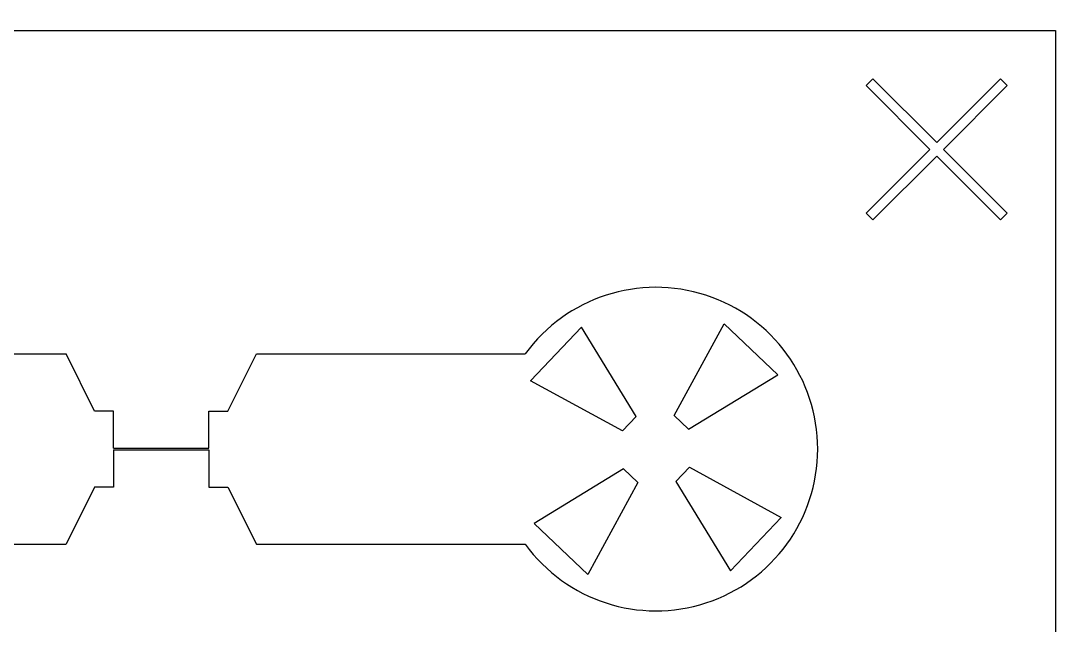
# Model space of a CAD drawing. Header units: inches. Extents: x -271009 to 5700, y -37000 to 38138.
# Drawn here: x -130570 to -125000, y -11850 to -8627 of the extents above; entities that cross this region are included whole.
import ezdxf

# ---------------------------------------------------------------- set-up
doc = ezdxf.new("R2010")
doc.units = ezdxf.units.IN
doc.header["$MEASUREMENT"] = 0

msp = doc.modelspace()

# ---------------------------------------------------------------- linework, layer by layer
for p, q in [((-126026, -8935.8), (-126061.9, -8971.7)), ((-125685.1, -9276.7), (-126026, -8935.8)), ((-125344.2, -8935.8), (-125685.1, -9276.7)), ((-125308.3, -8971.7), (-125344.2, -8935.8)), ((-126061.9, -8971.7), (-125721, -9312.6)), ((-125649.2, -9312.6), (-125308.3, -8971.7)), ((-125721, -9312.6), (-126061.9, -9653.5)), ((-126026, -9689.4), (-125685.1, -9348.5)), ((-125685.1, -9348.5), (-125344.2, -9689.4)), ((-125308.3, -9653.5), (-125649.2, -9312.6)), ((-126026, -9689.4), (-126061.9, -9653.5)), ((-125344.2, -9689.4), (-125308.3, -9653.5)), ((-127085.1, -10733), (-126818, -10242.8)), ((-126532.6, -10514.4), (-126818, -10242.8)), ((-127850.7, -10547), (-127579.1, -10261.6)), ((-127288.1, -10738), (-127579.1, -10261.6)), ((-133285.1, -10403.8), (-130328.7, -10403.8)), ((-130176.5, -10708.2), (-130328.7, -10403.8)), ((-129466, -10708.2), (-129313.7, -10403.8)), ((-129313.7, -10403.8), (-127879.9, -10403.8)), ((-127009, -10805.4), (-126532.6, -10514.4)), ((-127360.5, -10814.1), (-127850.7, -10547)), ((-130075, -10708.2), (-130176.5, -10708.2)), ((-130075, -10906.6), (-130075, -10708.2)), ((-129567.5, -10906.6), (-129567.5, -10708.2)), ((-129567.5, -10708.2), (-129466, -10708.2)), ((-127360.5, -10814.1), (-127288.1, -10738)), ((-127009, -10805.4), (-127085.1, -10733)), ((-130075, -10906.6), (-129567.5, -10906.6)), ((-130075, -10915.9), (-129567.5, -10915.9)), ((-130075, -10915.9), (-130075, -11114.2)), ((-129567.5, -10915.9), (-129567.5, -11114.2)), ((-127355.5, -11017.1), (-127831.9, -11308.1)), ((-127355.5, -11017.1), (-127279.4, -11089.5)), ((-127004, -11008.4), (-127076.4, -11084.5)), ((-127004, -11008.4), (-126513.8, -11275.5)), ((-130176.5, -11114.2), (-130328.7, -11418.8)), ((-130075, -11114.2), (-130176.5, -11114.2)), ((-129567.5, -11114.2), (-129466, -11114.2)), ((-129466, -11114.2), (-129313.7, -11418.8)), ((-127279.4, -11089.5), (-127546.5, -11579.7)), ((-127076.4, -11084.5), (-126785.4, -11560.9)), ((-126513.8, -11275.5), (-126785.4, -11560.9)), ((-127831.9, -11308.1), (-127546.5, -11579.7)), ((-133285.1, -11418.8), (-130328.7, -11418.8)), ((-129313.7, -11418.8), (-127879.9, -11418.8))]:
    msp.add_line(p, q)
msp.add_lwpolyline([(-137000, 35000, 6), (-113000, 35000)], format="xyb", close=True)
msp.add_lwpolyline([(-125050.8, -17204.2), (-136114.2, -17204.2), (-136114.2, -8678.2), (-125050.8, -8678.2)], close=True)
msp.add_arc((-127182.3, -10911.3), 862.7, 216.0319, 143.9681)

doc.saveas('drawing.dxf')
